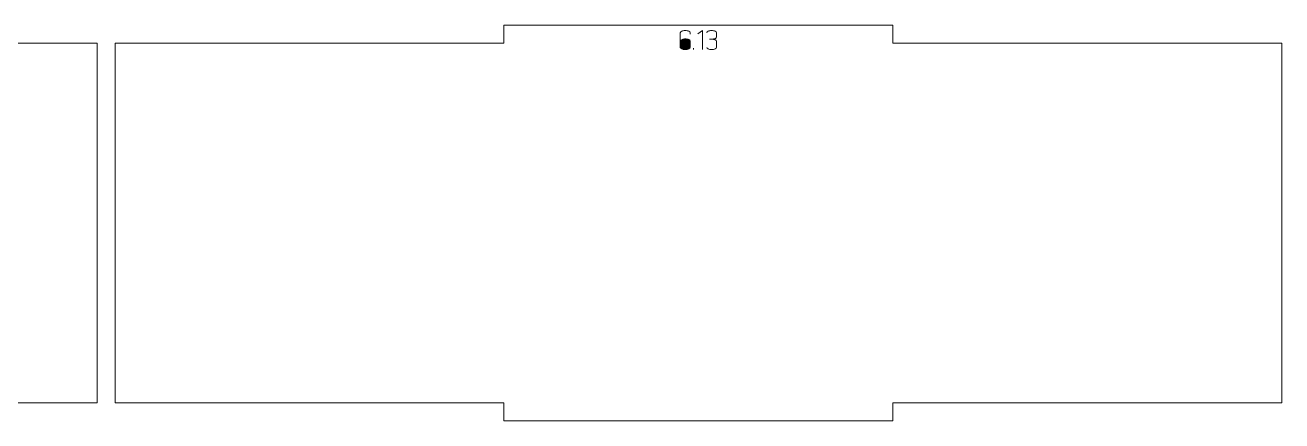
# Model space of a CAD drawing. Header units: centimetres. Extents: x -158 to 228, y -202 to 254.
# Drawn here: x 141.95 to 162.95, y 13.83 to 20.43 of the extents above; entities that cross this region are included whole.
import ezdxf

# ---------------------------------------------------------------- set-up
doc = ezdxf.new("R2010")
doc.units = ezdxf.units.CM
doc.header["$MEASUREMENT"] = 0
doc.layers.add('Capa 1', color=7, linetype='Continuous')

msp = doc.modelspace()

# ---------------------------------------------------------------- hatches: boundary and pattern name
at = {"layer": 'Capa 1', "true_color": 0x3e4095}
h = msp.add_hatch(color=175, dxfattribs=at)
edge = h.paths.add_edge_path()
edge.add_spline(control_points=[(152.97903, 20.02382), (152.95549, 20.02382), (152.93584, 20.02726), (152.9201, 20.03414), (152.90435, 20.04102), (152.89648, 20.04935), (152.89648, 20.05913), (152.89648, 20.05913), (152.89648, 20.16599), (152.89648, 20.16599), (152.89648, 20.16599), (152.89648, 20.30495), (152.89648, 20.30495), (152.89648, 20.31473), (152.90435, 20.32306), (152.9201, 20.32994), (152.93584, 20.33682), (152.95549, 20.34026), (152.97903, 20.34026), (153.00257, 20.34026), (153.02222, 20.33682), (153.03796, 20.32994), (153.05371, 20.32306), (153.06158, 20.31473), (153.06158, 20.30495), (153.06158, 20.30495), (153.06158, 20.27927), (153.06158, 20.27927), (153.06158, 20.27927), (153.06158, 20.30495), (153.06158, 20.30495), (153.06158, 20.31473), (153.05371, 20.32306), (153.03796, 20.32994), (153.02222, 20.33682), (153.00257, 20.34026), (152.97903, 20.34026), (152.95549, 20.34026), (152.93584, 20.33682), (152.9201, 20.32994), (152.90435, 20.32306), (152.89648, 20.31473), (152.89648, 20.30495), (152.89648, 20.30495), (152.89648, 20.16599), (152.89648, 20.16599), (152.89648, 20.17516), (152.90603, 20.18334), (152.92514, 20.19052), (152.94425, 20.19771), (152.96221, 20.2013), (152.97903, 20.2013), (153.00257, 20.2013), (153.02222, 20.19786), (153.03796, 20.19098), (153.05371, 20.1841), (153.06158, 20.17577), (153.06158, 20.16599), (153.06158, 20.16599), (153.06158, 20.05913), (153.06158, 20.05913), (153.06158, 20.04935), (153.05371, 20.04102), (153.03796, 20.03414), (153.02222, 20.02726), (153.00257, 20.02382), (152.97903, 20.02382)], knot_values=[0, 0, 0, 0, 0.04545455, 0.04545455, 0.04545455, 0.09090909, 0.09090909, 0.09090909, 0.13636364, 0.13636364, 0.13636364, 0.18181818, 0.18181818, 0.18181818, 0.22727273, 0.22727273, 0.22727273, 0.27272727, 0.27272727, 0.27272727, 0.31818182, 0.31818182, 0.31818182, 0.36363636, 0.36363636, 0.36363636, 0.40909091, 0.40909091, 0.40909091, 0.45454545, 0.45454545, 0.45454545, 0.5, 0.5, 0.5, 0.54545455, 0.54545455, 0.54545455, 0.59090909, 0.59090909, 0.59090909, 0.63636364, 0.63636364, 0.63636364, 0.68181818, 0.68181818, 0.68181818, 0.72727273, 0.72727273, 0.72727273, 0.77272727, 0.77272727, 0.77272727, 0.81818182, 0.81818182, 0.81818182, 0.86363636, 0.86363636, 0.86363636, 0.90909091, 0.90909091, 0.90909091, 0.95454545, 0.95454545, 0.95454545, 1, 1, 1, 1], degree=3, periodic=1)
h = msp.add_hatch(color=175, dxfattribs=at)
edge = h.paths.add_edge_path()
edge.add_spline(control_points=[(152.89648, 20.05913), (152.89648, 20.04935), (152.90435, 20.04102), (152.9201, 20.03414), (152.93584, 20.02726), (152.95549, 20.02382), (152.97903, 20.02382), (153.00257, 20.02382), (153.02222, 20.02726), (153.03796, 20.03414), (153.05371, 20.04102), (153.06158, 20.04935), (153.06158, 20.05913), (153.06158, 20.05913), (153.06158, 20.16599), (153.06158, 20.16599), (153.06158, 20.17577), (153.05371, 20.1841), (153.03796, 20.19098), (153.02222, 20.19786), (153.00257, 20.2013), (152.97903, 20.2013), (152.96221, 20.2013), (152.94425, 20.19771), (152.92514, 20.19052), (152.90603, 20.18334), (152.89648, 20.17516), (152.89648, 20.16599), (152.89648, 20.16599), (152.89648, 20.05913), (152.89648, 20.05913)], knot_values=[0, 0, 0, 0, 0.1, 0.1, 0.1, 0.2, 0.2, 0.2, 0.3, 0.3, 0.3, 0.4, 0.4, 0.4, 0.5, 0.5, 0.5, 0.6, 0.6, 0.6, 0.7, 0.7, 0.7, 0.8, 0.8, 0.8, 0.9, 0.9, 0.9, 1, 1, 1, 1], degree=3, periodic=1)
h = msp.add_hatch(color=175, dxfattribs=at)
edge = h.paths.add_edge_path()
edge.add_spline(control_points=[(153.26612, 20.34072), (153.26612, 20.34072), (153.18999, 20.28798), (153.18999, 20.28798), (153.18999, 20.28798), (153.26612, 20.34072), (153.26612, 20.34072), (153.26612, 20.34072), (153.26612, 20.02382), (153.26612, 20.02382), (153.26612, 20.02382), (153.26612, 20.34072), (153.26612, 20.34072)], knot_values=[0, 0, 0, 0, 0.25, 0.25, 0.25, 0.5, 0.5, 0.5, 0.75, 0.75, 0.75, 1, 1, 1, 1], degree=3, periodic=1)
h = msp.add_hatch(color=175, dxfattribs=at)
edge = h.paths.add_edge_path()
edge.add_spline(control_points=[(153.4193, 20.02382), (153.39576, 20.02382), (153.37611, 20.02726), (153.36037, 20.03414), (153.34462, 20.04102), (153.33675, 20.04935), (153.33675, 20.05913), (153.33675, 20.04935), (153.34462, 20.04102), (153.36037, 20.03414), (153.37611, 20.02726), (153.39576, 20.02382), (153.4193, 20.02382), (153.44284, 20.02382), (153.46249, 20.02726), (153.47823, 20.03414), (153.49398, 20.04102), (153.50185, 20.04935), (153.50185, 20.05913), (153.50185, 20.05913), (153.50185, 20.16232), (153.50185, 20.16232), (153.50185, 20.17058), (153.49619, 20.17776), (153.48488, 20.18387), (153.47357, 20.18999), (153.4404, 20.19412), (153.38536, 20.19626), (153.44009, 20.19962), (153.47296, 20.2036), (153.48396, 20.20818), (153.49497, 20.21277), (153.50093, 20.22026), (153.50185, 20.23065), (153.50185, 20.23065), (153.50185, 20.30495), (153.50185, 20.30495), (153.50185, 20.31473), (153.49398, 20.32306), (153.47823, 20.32994), (153.46249, 20.33682), (153.44284, 20.34026), (153.4193, 20.34026), (153.39576, 20.34026), (153.37611, 20.33682), (153.36037, 20.32994), (153.34462, 20.32306), (153.33675, 20.31473), (153.33675, 20.30495), (153.33675, 20.31473), (153.34462, 20.32306), (153.36037, 20.32994), (153.37611, 20.33682), (153.39576, 20.34026), (153.4193, 20.34026), (153.44284, 20.34026), (153.46249, 20.33682), (153.47823, 20.32994), (153.49398, 20.32306), (153.50185, 20.31473), (153.50185, 20.30495), (153.50185, 20.30495), (153.50185, 20.23065), (153.50185, 20.23065), (153.50093, 20.22026), (153.49497, 20.21277), (153.48396, 20.20818), (153.47296, 20.2036), (153.44009, 20.19962), (153.38536, 20.19626), (153.4404, 20.19412), (153.47357, 20.18999), (153.48488, 20.18387), (153.49619, 20.17776), (153.50185, 20.17058), (153.50185, 20.16232), (153.50185, 20.16232), (153.50185, 20.05913), (153.50185, 20.05913), (153.50185, 20.04935), (153.49398, 20.04102), (153.47823, 20.03414), (153.46249, 20.02726), (153.44284, 20.02382), (153.4193, 20.02382)], knot_values=[0, 0, 0, 0, 0.03571429, 0.03571429, 0.03571429, 0.07142857, 0.07142857, 0.07142857, 0.10714286, 0.10714286, 0.10714286, 0.14285714, 0.14285714, 0.14285714, 0.17857143, 0.17857143, 0.17857143, 0.21428571, 0.21428571, 0.21428571, 0.25, 0.25, 0.25, 0.28571429, 0.28571429, 0.28571429, 0.32142857, 0.32142857, 0.32142857, 0.35714286, 0.35714286, 0.35714286, 0.39285714, 0.39285714, 0.39285714, 0.42857143, 0.42857143, 0.42857143, 0.46428571, 0.46428571, 0.46428571, 0.5, 0.5, 0.5, 0.53571429, 0.53571429, 0.53571429, 0.57142857, 0.57142857, 0.57142857, 0.60714286, 0.60714286, 0.60714286, 0.64285714, 0.64285714, 0.64285714, 0.67857143, 0.67857143, 0.67857143, 0.71428571, 0.71428571, 0.71428571, 0.75, 0.75, 0.75, 0.78571429, 0.78571429, 0.78571429, 0.82142857, 0.82142857, 0.82142857, 0.85714286, 0.85714286, 0.85714286, 0.89285714, 0.89285714, 0.89285714, 0.92857143, 0.92857143, 0.92857143, 0.96428571, 0.96428571, 0.96428571, 1, 1, 1, 1], degree=3, periodic=1)
h = msp.add_hatch(color=175, dxfattribs=at)
edge = h.paths.add_edge_path()
edge.add_spline(control_points=[(153.11661, 20.02382), (153.11661, 20.02382), (153.11661, 20.04629), (153.11661, 20.04629), (153.11661, 20.04629), (153.11661, 20.02382), (153.11661, 20.02382)], knot_values=[0, 0, 0, 0, 0.5, 0.5, 0.5, 1, 1, 1, 1], degree=3, periodic=1)

# ---------------------------------------------------------------- linework, layer by layer
at = {"layer": 'Capa 1', "color": 240, "lineweight": 20}
for points in [[(136.16306, 20.13022), (136.16306, 20.13022), (136.16306, 14.13022), (136.16306, 14.13022), (136.16306, 14.13022), (138.49265, 14.13022), (138.49265, 14.13022), (138.49265, 14.13022), (138.49265, 13.83022), (138.49265, 13.83022), (138.49265, 13.83022), (140.82223, 13.83022), (140.82223, 13.83022), (140.82223, 13.83022), (140.82223, 14.13022), (140.82223, 14.13022), (140.82223, 14.13022), (143.15182, 14.13022), (143.15182, 14.13022), (143.15182, 14.13022), (143.15182, 20.13022), (143.15182, 20.13022), (143.15182, 20.13022), (140.82223, 20.13022), (140.82223, 20.13022), (140.82223, 20.13022), (140.82223, 20.43022), (140.82223, 20.43022), (140.82223, 20.43022), (138.49265, 20.43022), (138.49265, 20.43022), (138.49265, 20.43022), (138.49265, 20.13022), (138.49265, 20.13022), (138.49265, 20.13022), (136.16306, 20.13022), (136.16306, 20.13022)], [(143.45182, 20.13022), (143.45182, 20.13022), (143.45182, 14.13022), (143.45182, 14.13022), (143.45182, 14.13022), (149.95004, 14.13022), (149.95004, 14.13022), (149.95004, 14.13022), (149.95004, 13.83022), (149.95004, 13.83022), (149.95004, 13.83022), (156.44827, 13.83022), (156.44827, 13.83022), (156.44827, 13.83022), (156.44827, 14.13022), (156.44827, 14.13022), (156.44827, 14.13022), (162.9465, 14.13022), (162.9465, 14.13022), (162.9465, 14.13022), (162.9465, 20.13022), (162.9465, 20.13022), (162.9465, 20.13022), (156.44827, 20.13022), (156.44827, 20.13022), (156.44827, 20.13022), (156.44827, 20.43022), (156.44827, 20.43022), (156.44827, 20.43022), (149.95004, 20.43022), (149.95004, 20.43022), (149.95004, 20.43022), (149.95004, 20.13022), (149.95004, 20.13022), (149.95004, 20.13022), (143.45182, 20.13022), (143.45182, 20.13022)]]:
    msp.add_open_spline(points, degree=3, knots=[0, 0, 0, 0, 0.08333333, 0.08333333, 0.08333333, 0.16666667, 0.16666667, 0.16666667, 0.25, 0.25, 0.25, 0.33333333, 0.33333333, 0.33333333, 0.41666667, 0.41666667, 0.41666667, 0.5, 0.5, 0.5, 0.58333333, 0.58333333, 0.58333333, 0.66666667, 0.66666667, 0.66666667, 0.75, 0.75, 0.75, 0.83333333, 0.83333333, 0.83333333, 0.91666667, 0.91666667, 0.91666667, 1, 1, 1, 1], dxfattribs=at)
at = {"layer": 'Capa 1', "color": 114, "lineweight": 9}
for points, knots in [([(152.97903, 20.02382), (152.95549, 20.02382), (152.93584, 20.02726), (152.9201, 20.03414), (152.90435, 20.04102), (152.89648, 20.04935), (152.89648, 20.05913), (152.89648, 20.05913), (152.89648, 20.16599), (152.89648, 20.16599), (152.89648, 20.16599), (152.89648, 20.30495), (152.89648, 20.30495), (152.89648, 20.31473), (152.90435, 20.32306), (152.9201, 20.32994), (152.93584, 20.33682), (152.95549, 20.34026), (152.97903, 20.34026), (153.00257, 20.34026), (153.02222, 20.33682), (153.03796, 20.32994), (153.05371, 20.32306), (153.06158, 20.31473), (153.06158, 20.30495), (153.06158, 20.30495), (153.06158, 20.27927), (153.06158, 20.27927), (153.06158, 20.27927), (153.06158, 20.30495), (153.06158, 20.30495), (153.06158, 20.31473), (153.05371, 20.32306), (153.03796, 20.32994), (153.02222, 20.33682), (153.00257, 20.34026), (152.97903, 20.34026), (152.95549, 20.34026), (152.93584, 20.33682), (152.9201, 20.32994), (152.90435, 20.32306), (152.89648, 20.31473), (152.89648, 20.30495), (152.89648, 20.30495), (152.89648, 20.16599), (152.89648, 20.16599), (152.89648, 20.17516), (152.90603, 20.18334), (152.92514, 20.19052), (152.94425, 20.19771), (152.96221, 20.2013), (152.97903, 20.2013), (153.00257, 20.2013), (153.02222, 20.19786), (153.03796, 20.19098), (153.05371, 20.1841), (153.06158, 20.17577), (153.06158, 20.16599), (153.06158, 20.16599), (153.06158, 20.05913), (153.06158, 20.05913), (153.06158, 20.04935), (153.05371, 20.04102), (153.03796, 20.03414), (153.02222, 20.02726), (153.00257, 20.02382), (152.97903, 20.02382)], [0, 0, 0, 0, 0.04545455, 0.04545455, 0.04545455, 0.09090909, 0.09090909, 0.09090909, 0.13636364, 0.13636364, 0.13636364, 0.18181818, 0.18181818, 0.18181818, 0.22727273, 0.22727273, 0.22727273, 0.27272727, 0.27272727, 0.27272727, 0.31818182, 0.31818182, 0.31818182, 0.36363636, 0.36363636, 0.36363636, 0.40909091, 0.40909091, 0.40909091, 0.45454545, 0.45454545, 0.45454545, 0.5, 0.5, 0.5, 0.54545455, 0.54545455, 0.54545455, 0.59090909, 0.59090909, 0.59090909, 0.63636364, 0.63636364, 0.63636364, 0.68181818, 0.68181818, 0.68181818, 0.72727273, 0.72727273, 0.72727273, 0.77272727, 0.77272727, 0.77272727, 0.81818182, 0.81818182, 0.81818182, 0.86363636, 0.86363636, 0.86363636, 0.90909091, 0.90909091, 0.90909091, 0.95454545, 0.95454545, 0.95454545, 1, 1, 1, 1]), ([(152.89648, 20.05913), (152.89648, 20.04935), (152.90435, 20.04102), (152.9201, 20.03414), (152.93584, 20.02726), (152.95549, 20.02382), (152.97903, 20.02382), (153.00257, 20.02382), (153.02222, 20.02726), (153.03796, 20.03414), (153.05371, 20.04102), (153.06158, 20.04935), (153.06158, 20.05913), (153.06158, 20.05913), (153.06158, 20.16599), (153.06158, 20.16599), (153.06158, 20.17577), (153.05371, 20.1841), (153.03796, 20.19098), (153.02222, 20.19786), (153.00257, 20.2013), (152.97903, 20.2013), (152.96221, 20.2013), (152.94425, 20.19771), (152.92514, 20.19052), (152.90603, 20.18334), (152.89648, 20.17516), (152.89648, 20.16599), (152.89648, 20.16599), (152.89648, 20.05913), (152.89648, 20.05913)], [0, 0, 0, 0, 0.1, 0.1, 0.1, 0.2, 0.2, 0.2, 0.3, 0.3, 0.3, 0.4, 0.4, 0.4, 0.5, 0.5, 0.5, 0.6, 0.6, 0.6, 0.7, 0.7, 0.7, 0.8, 0.8, 0.8, 0.9, 0.9, 0.9, 1, 1, 1, 1]), ([(153.26612, 20.34072), (153.26612, 20.34072), (153.18999, 20.28798), (153.18999, 20.28798), (153.18999, 20.28798), (153.26612, 20.34072), (153.26612, 20.34072), (153.26612, 20.34072), (153.26612, 20.02382), (153.26612, 20.02382), (153.26612, 20.02382), (153.26612, 20.34072), (153.26612, 20.34072)], [0, 0, 0, 0, 0.25, 0.25, 0.25, 0.5, 0.5, 0.5, 0.75, 0.75, 0.75, 1, 1, 1, 1]), ([(153.4193, 20.02382), (153.39576, 20.02382), (153.37611, 20.02726), (153.36037, 20.03414), (153.34462, 20.04102), (153.33675, 20.04935), (153.33675, 20.05913), (153.33675, 20.04935), (153.34462, 20.04102), (153.36037, 20.03414), (153.37611, 20.02726), (153.39576, 20.02382), (153.4193, 20.02382), (153.44284, 20.02382), (153.46249, 20.02726), (153.47823, 20.03414), (153.49398, 20.04102), (153.50185, 20.04935), (153.50185, 20.05913), (153.50185, 20.05913), (153.50185, 20.16232), (153.50185, 20.16232), (153.50185, 20.17058), (153.49619, 20.17776), (153.48488, 20.18387), (153.47357, 20.18999), (153.4404, 20.19412), (153.38536, 20.19626), (153.44009, 20.19962), (153.47296, 20.2036), (153.48396, 20.20818), (153.49497, 20.21277), (153.50093, 20.22026), (153.50185, 20.23065), (153.50185, 20.23065), (153.50185, 20.30495), (153.50185, 20.30495), (153.50185, 20.31473), (153.49398, 20.32306), (153.47823, 20.32994), (153.46249, 20.33682), (153.44284, 20.34026), (153.4193, 20.34026), (153.39576, 20.34026), (153.37611, 20.33682), (153.36037, 20.32994), (153.34462, 20.32306), (153.33675, 20.31473), (153.33675, 20.30495), (153.33675, 20.31473), (153.34462, 20.32306), (153.36037, 20.32994), (153.37611, 20.33682), (153.39576, 20.34026), (153.4193, 20.34026), (153.44284, 20.34026), (153.46249, 20.33682), (153.47823, 20.32994), (153.49398, 20.32306), (153.50185, 20.31473), (153.50185, 20.30495), (153.50185, 20.30495), (153.50185, 20.23065), (153.50185, 20.23065), (153.50093, 20.22026), (153.49497, 20.21277), (153.48396, 20.20818), (153.47296, 20.2036), (153.44009, 20.19962), (153.38536, 20.19626), (153.4404, 20.19412), (153.47357, 20.18999), (153.48488, 20.18387), (153.49619, 20.17776), (153.50185, 20.17058), (153.50185, 20.16232), (153.50185, 20.16232), (153.50185, 20.05913), (153.50185, 20.05913), (153.50185, 20.04935), (153.49398, 20.04102), (153.47823, 20.03414), (153.46249, 20.02726), (153.44284, 20.02382), (153.4193, 20.02382)], [0, 0, 0, 0, 0.03571429, 0.03571429, 0.03571429, 0.07142857, 0.07142857, 0.07142857, 0.10714286, 0.10714286, 0.10714286, 0.14285714, 0.14285714, 0.14285714, 0.17857143, 0.17857143, 0.17857143, 0.21428571, 0.21428571, 0.21428571, 0.25, 0.25, 0.25, 0.28571429, 0.28571429, 0.28571429, 0.32142857, 0.32142857, 0.32142857, 0.35714286, 0.35714286, 0.35714286, 0.39285714, 0.39285714, 0.39285714, 0.42857143, 0.42857143, 0.42857143, 0.46428571, 0.46428571, 0.46428571, 0.5, 0.5, 0.5, 0.53571429, 0.53571429, 0.53571429, 0.57142857, 0.57142857, 0.57142857, 0.60714286, 0.60714286, 0.60714286, 0.64285714, 0.64285714, 0.64285714, 0.67857143, 0.67857143, 0.67857143, 0.71428571, 0.71428571, 0.71428571, 0.75, 0.75, 0.75, 0.78571429, 0.78571429, 0.78571429, 0.82142857, 0.82142857, 0.82142857, 0.85714286, 0.85714286, 0.85714286, 0.89285714, 0.89285714, 0.89285714, 0.92857143, 0.92857143, 0.92857143, 0.96428571, 0.96428571, 0.96428571, 1, 1, 1, 1]), ([(153.11661, 20.02382), (153.11661, 20.02382), (153.11661, 20.04629), (153.11661, 20.04629), (153.11661, 20.04629), (153.11661, 20.02382), (153.11661, 20.02382)], [0, 0, 0, 0, 0.5, 0.5, 0.5, 1, 1, 1, 1])]:
    msp.add_open_spline(points, degree=3, knots=knots, dxfattribs=at)

doc.saveas('drawing.dxf')
